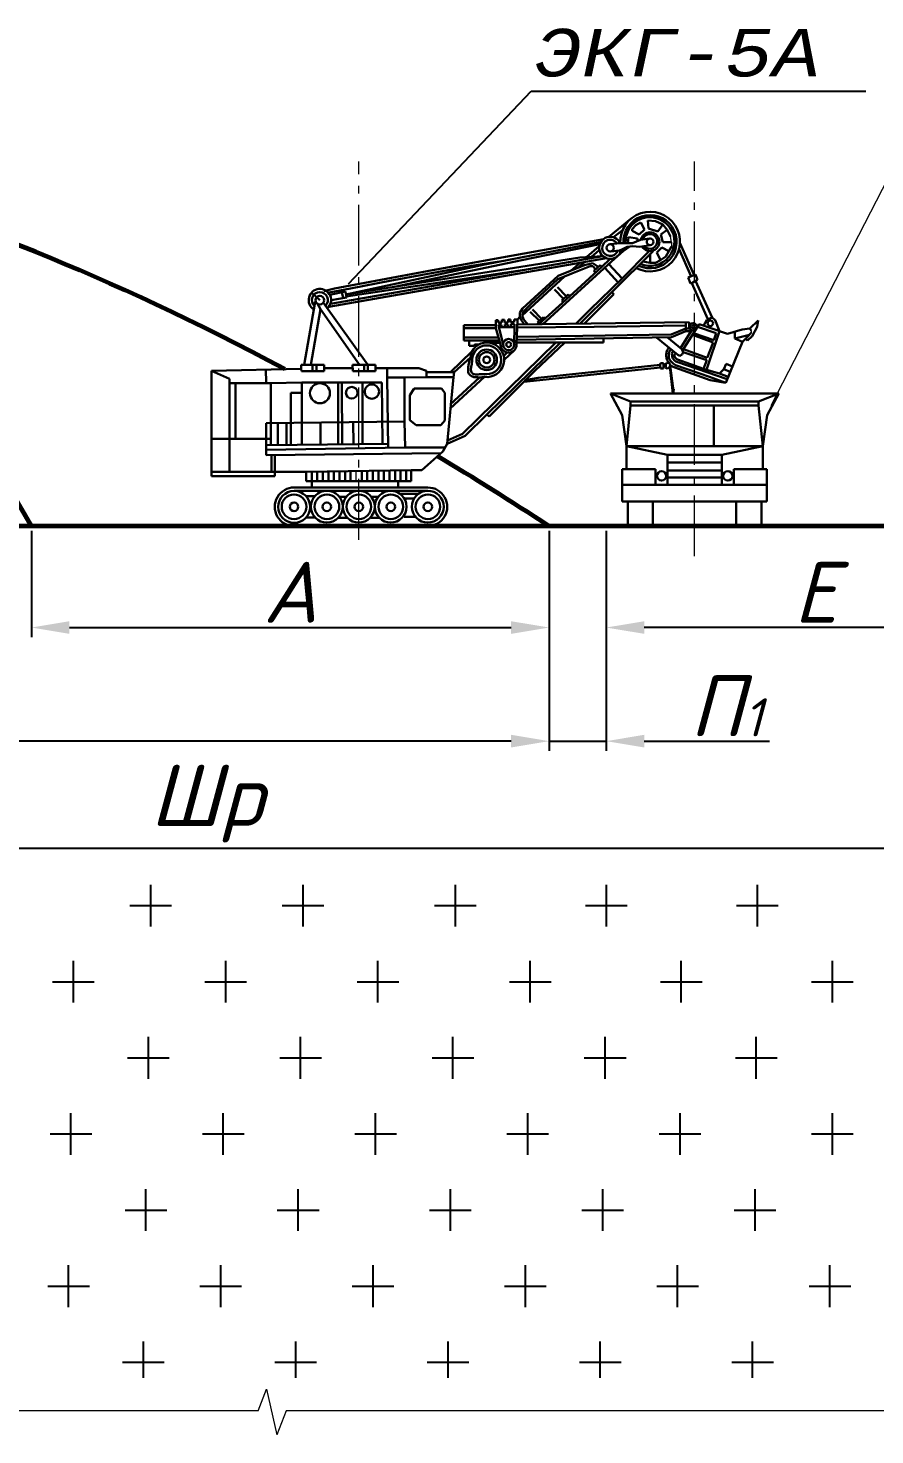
# Model space of a CAD drawing. Header units: millimetres. Extents: x 1555 to 5750, y -1109 to 1444.
# Drawn here: x 2856.1 to 2967.3, y 413 to 597.8 of the extents above; entities that cross this region are included whole.
import ezdxf

# ---------------------------------------------------------------- set-up
doc = ezdxf.new("R2010")
doc.units = ezdxf.units.MM
doc.linetypes.add('ACAD_ISO04W100', pattern=[30, 24, -3, 0, -3])
doc.linetypes.add('gost6', pattern=[12, 8, -1.5, 1, -1.5])
doc.styles.add('стиль2', font='isocteur.ttf')
doc.dimstyles.new('ISO-25', dxfattribs={"dimtxt": 2.5, "dimasz": 2.5, "dimexe": 1.25, "dimexo": 0.625, "dimtad": 1, "dimtxsty": 'Standard', "dimcen": 2.5, "dimadec": 0, "dimazin": 0, "dimtfac": 1, "dimtmove": 0, "dimatfit": 3, "dimfxl": 1, "dimarcsym": 0})

# ---------------------------------------------------------------- blocks, each defined once
blk = doc.blocks.new('*D44')
at = {"color": 0, "lineweight": -2, "transparency": 16777216}
for p, q in [((2725.43, 531.74), (2725.43, 502.85)), ((2924.55, 531.74), (2924.55, 502.85)), ((2919.55, 504.1), (2730.43, 504.1))]:
    blk.add_line(p, q, dxfattribs=at)
at = {"color": 0, "lineweight": 25, "transparency": 16777216}
for points in [[(2730.43, 504.94), (2730.43, 503.27), (2725.43, 504.1)], [(2919.55, 504.94), (2919.55, 503.27), (2924.55, 504.1)]]:
    blk.add_solid(points, dxfattribs=at)
at = {"layer": 'Defpoints', "color": 0, "lineweight": 25, "transparency": 16777216}
for p in [(2725.43, 532.36), (2924.55, 532.36), (2725.43, 504.1)]:
    blk.add_point(p, dxfattribs=at)
at = {"color": 0, "transparency": 16777216, "insert": (2814.71, 508.73), "char_height": 8, "attachment_point": 5}
blk.add_mtext('{\\fISOCPEUR|b0|i1|c204|p34;Б}', dxfattribs=at)
blk = doc.blocks.new('*D32')
at = {"color": 0, "lineweight": -2, "transparency": 16777216}
for p, q in [((2725.43, 531.11), (2725.43, 488.79)), ((3033.63, 531.74), (3033.63, 488.79)), ((2730.43, 490.04), (3028.63, 490.04))]:
    blk.add_line(p, q, dxfattribs=at)
at = {"color": 0, "lineweight": 25, "transparency": 16777216}
for points in [[(2730.43, 490.87), (2730.43, 489.21), (2725.43, 490.04)], [(3028.63, 490.87), (3028.63, 489.21), (3033.63, 490.04)]]:
    blk.add_solid(points, dxfattribs=at)
at = {"layer": 'Defpoints', "color": 0, "lineweight": 25, "transparency": 16777216}
for p in [(3033.63, 532.36), (2725.43, 531.74), (3033.63, 490.04)]:
    blk.add_point(p, dxfattribs=at)
at = {"color": 0, "transparency": 16777216, "insert": (2879.53, 495.87), "char_height": 8, "attachment_point": 5}
blk.add_mtext('{\\fISOCPEUR|b0|i1|c204|p34;Шр}', dxfattribs=at)
blk = doc.blocks.new('*D33')
at = {"color": 0, "lineweight": -2, "transparency": 16777216}
for p, q in [((2924.55, 531.74), (2924.55, 502.85)), ((2932.05, 531.74), (2932.05, 502.85)), ((2919.55, 504.1), (2914.55, 504.1)), ((2924.55, 504.1), (2932.05, 504.1)), ((2937.05, 504.1), (2953.51, 504.1))]:
    blk.add_line(p, q, dxfattribs=at)
at = {"color": 0, "lineweight": 25, "transparency": 16777216}
for points in [[(2919.55, 504.94), (2919.55, 503.27), (2924.55, 504.1)], [(2937.05, 504.94), (2937.05, 503.27), (2932.05, 504.1)]]:
    blk.add_solid(points, dxfattribs=at)
at = {"layer": 'Defpoints', "color": 0, "lineweight": 25, "transparency": 16777216}
for p in [(2924.55, 532.36), (2932.05, 532.36), (2932.05, 504.1)]:
    blk.add_point(p, dxfattribs=at)
at = {"color": 0, "transparency": 16777216, "insert": (2947.78, 508.73), "char_height": 8, "attachment_point": 5}
blk.add_mtext('{\\fISOCPEUR|b0|i1|c204|p34;П\\H0.625x;1}', dxfattribs=at)
blk = doc.blocks.new('*D34')
at = {"color": 0, "lineweight": -2, "transparency": 16777216}
for p, q in [((2987.05, 531.74), (2987.05, 517.78)), ((2932.05, 526.04), (2932.05, 517.78)), ((2982.05, 519.03), (2937.05, 519.03))]:
    blk.add_line(p, q, dxfattribs=at)
at = {"color": 0, "lineweight": 25, "transparency": 16777216}
for points in [[(2937.05, 519.86), (2937.05, 518.2), (2932.05, 519.03)], [(2982.05, 519.86), (2982.05, 518.2), (2987.05, 519.03)]]:
    blk.add_solid(points, dxfattribs=at)
at = {"layer": 'Defpoints', "color": 0, "lineweight": 25, "transparency": 16777216}
for p in [(2987.05, 532.36), (2932.05, 526.66), (2932.05, 519.03)]:
    blk.add_point(p, dxfattribs=at)
at = {"color": 0, "transparency": 16777216, "insert": (2959.55, 523.66), "char_height": 8, "attachment_point": 5}
blk.add_mtext('{\\fISOCPEUR|b0|i1|c204|p34;Е}', dxfattribs=at)
blk = doc.blocks.new('*D35')
at = {"color": 0, "lineweight": -2, "transparency": 16777216}
for p, q in [((2856.55, 531.74), (2856.55, 517.78)), ((2924.55, 531.74), (2924.55, 517.78)), ((2861.55, 519.03), (2919.55, 519.03))]:
    blk.add_line(p, q, dxfattribs=at)
at = {"color": 0, "lineweight": 25, "transparency": 16777216}
for points in [[(2861.55, 519.86), (2861.55, 518.2), (2856.55, 519.03)], [(2919.55, 519.86), (2919.55, 518.2), (2924.55, 519.03)]]:
    blk.add_solid(points, dxfattribs=at)
at = {"layer": 'Defpoints', "color": 0, "lineweight": 25, "transparency": 16777216}
for p in [(2856.55, 532.36), (2924.55, 532.36), (2924.55, 519.03)]:
    blk.add_point(p, dxfattribs=at)
at = {"color": 0, "transparency": 16777216, "insert": (2890.55, 523.66), "char_height": 8, "attachment_point": 5}
blk.add_mtext('{\\fISOCPEUR|b0|i1|c204|p34;А}', dxfattribs=at)

msp = doc.modelspace()

# ---------------------------------------------------------------- linework, layer by layer
at = {"color": 0, "lineweight": 20}
for p, q in [((2953.6942, 548.1834), (2974.9249, 589.4989)), ((2940.598, 569.6654), (2940.4918, 570.4166)), ((2940.598, 569.6654), (2940.598, 569.0804)), ((2951.0914, 558.0645), (2951.0914, 557.7296)), ((2941.064, 550.2537), (2940.8853, 550.2537)), ((2899.2047, 538.3256), (2899.2047, 539.5429)), ((2725.218, 532.364), (2925.218, 532.364)), ((2918.5345, 532.3642), (2936.1513, 532.3642)), ((2886.3207, 416.1299), (2887.4286, 418.9528)), ((2887.4286, 418.9528), (2888.7647, 412.9625)), ((2886.3207, 416.1299), (2651.9577, 416.1299)), ((2890.0029, 416.1299), (2888.7647, 412.9625)), ((3113.0357, 416.1299), (2890.0029, 416.1299))]:
    msp.add_line(p, q, dxfattribs=at)
at = {"color": 0, "linetype": 'gost6', "lineweight": 20}
for p, q in [((2899.5546, 530.5732), (2899.5546, 580.2661)), ((2943.6557, 528.3929), (2943.6557, 580.2661))]:
    msp.add_line(p, q, dxfattribs=at)
at = {"color": 0, "lineweight": 60}
for p, q in [((2856.5527, 532.3642), (2830.0136, 577.8878)), ((3033.6259, 532.3642), (2725.4324, 532.3642))]:
    msp.add_line(p, q, dxfattribs=at)
at = {"color": 0, "lineweight": 30}
for p, q in [((2932.3835, 570.3618), (2935.3197, 572.7675)), ((2934.1493, 571.1972), (2933.0112, 570.3314)), ((2935.4691, 571.3762), (2935.9165, 571.9065)), ((2935.4691, 571.1489), (2935.4691, 571.3762)), ((2936.379, 570.6867), (2935.4691, 571.1489)), ((2935.9165, 571.9065), (2936.561, 572.2626)), ((2937.0917, 571.3156), (2936.379, 570.6867)), ((2936.5761, 572.2626), (2937.0917, 571.3156)), ((2937.5141, 572.5262), (2937.6156, 571.4442)), ((2937.5141, 572.5262), (2938.5061, 572.4009)), ((2937.6156, 571.4442), (2938.8028, 571.0762)), ((2938.5061, 572.4009), (2939.4728, 571.9747)), ((2938.8028, 571.0762), (2939.4728, 571.9747)), ((2940.0669, 571.2985), (2939.2252, 570.6698)), ((2939.4728, 571.9747), (2940.0669, 571.2985)), ((2940.4918, 570.4166), (2940.0669, 571.2985)), ((2916.082, 566.7413), (2931.4118, 569.7112)), ((2917.3832, 567.4744), (2931.7132, 570.058)), ((2920.9441, 567.2858), (2931.1998, 569.3942)), ((2932.5751, 569.3886), (2933.8906, 569.5209)), ((2933.8906, 569.5209), (2934.5987, 569.5209)), ((2934.5987, 569.5209), (2935.5127, 569.5209)), ((2934.8883, 569.5133), (2934.9838, 570.3343)), ((2934.9838, 570.3343), (2936.1684, 570.1625)), ((2935.5127, 569.5209), (2936.5584, 569.9679)), ((2936.1684, 570.1625), (2936.1684, 569.7806)), ((2937.803, 569.2743), (2936.4427, 569.0394)), ((2936.5584, 569.9679), (2937.7368, 570.1478)), ((2939.2252, 570.6698), (2939.4785, 569.6654)), ((2939.4785, 569.6654), (2940.598, 569.6654)), ((2943.5793, 565.3343), (2941.7186, 569.5896)), ((2895.6134, 561.1691), (2932.0894, 567.541)), ((2895.8156, 561.5413), (2931.5977, 567.8419)), ((2897.86, 562.7989), (2928.5838, 567.631)), ((2908.5471, 565.8421), (2917.3832, 567.4744)), ((2928.5838, 567.631), (2931.5977, 567.8419)), ((2929.479, 567.7365), (2931.1256, 569.1154)), ((2930.0907, 567.7365), (2931.1256, 568.6268)), ((2931.4643, 566.404), (2932.5751, 567.4629)), ((2933.7877, 568.5854), (2932.6347, 568.4399)), ((2934.2589, 568.4742), (2932.7448, 567.1009)), ((2932.7864, 563.0778), (2938.2292, 568.4863)), ((2934.1761, 568.7453), (2933.7877, 568.5854)), ((2934.1488, 564.8726), (2937.6651, 568.4849)), ((2934.7835, 569.0254), (2934.1761, 568.7453)), ((2935.1413, 569.0828), (2934.2589, 568.4742)), ((2935.4991, 569.1401), (2934.7835, 569.0254)), ((2936.4427, 569.0394), (2935.4991, 569.1401)), ((2937.8107, 566.966), (2937.8107, 568.1589)), ((2938.6827, 568.3088), (2939.3622, 568.9775)), ((2939.1872, 567.3108), (2938.6827, 568.3088)), ((2939.8909, 567.7594), (2939.1872, 567.3108)), ((2939.3622, 568.9775), (2940.2786, 568.4837)), ((2940.2786, 568.4837), (2939.8909, 567.7594)), ((2940.598, 569.0804), (2940.2786, 568.4837)), ((2941.5661, 568.848), (2943.1862, 565.1653)), ((2896.3679, 563.5733), (2908.5471, 565.8421)), ((2897.86, 562.7989), (2916.082, 566.7413)), ((2897.9104, 562.5058), (2921.3109, 566.0306)), ((2903.6284, 564.5818), (2914.3389, 566.5603)), ((2904.2554, 563.8047), (2920.9441, 567.2858)), ((2914.3389, 566.5603), (2917.9647, 567.106)), ((2932.7448, 567.1009), (2924.2073, 559.326)), ((2925.7115, 564.8044), (2927.514, 565.5593)), ((2929.1776, 566.6256), (2925.7266, 565.2516)), ((2927.4521, 565.9386), (2928.6162, 566.9342)), ((2927.514, 565.5593), (2929.9483, 566.516)), ((2928.2768, 563.5013), (2931.4643, 566.404)), ((2928.3222, 566.2851), (2929.1963, 567.0356)), ((2930.2858, 566.9025), (2929.1776, 566.6256)), ((2929.9483, 566.516), (2930.2779, 566.516)), ((2930.2779, 566.516), (2930.6552, 566.0965)), ((2930.997, 566.4038), (2930.2858, 566.9025)), ((2931.2554, 566.6363), (2930.4283, 565.8924)), ((2930.4283, 565.8924), (2930.6432, 565.6563)), ((2931.4643, 566.404), (2931.2554, 566.6363)), ((2933.6241, 564.3626), (2931.8623, 566.2972)), ((2934.1488, 564.8726), (2932.403, 566.7896)), ((2937.8107, 566.9235), (2936.8445, 567.1103)), ((2938.4972, 566.9235), (2937.8107, 566.9235)), ((2939.1872, 567.3108), (2938.4972, 566.9235)), ((2898.4662, 563.5579), (2903.6284, 564.5818)), ((2925.7266, 565.2516), (2921.0527, 560.9316)), ((2922.1667, 561.5474), (2925.7115, 564.8044)), ((2923.6707, 562.476), (2926.6128, 565.1818)), ((2926.8, 562.5736), (2925.6329, 563.7605)), ((2929.912, 560.7544), (2934.1488, 564.8726)), ((2943.7545, 565.4097), (2942.7931, 564.9962)), ((2942.7931, 564.9962), (2943.115, 564.2477)), ((2943.115, 564.2477), (2943.277, 564.2876)), ((2943.7924, 564.5697), (2943.277, 564.2876)), ((2943.277, 564.2876), (2945.3854, 559.5274)), ((2944.0556, 564.7137), (2943.7545, 565.4097)), ((2943.7924, 564.5697), (2944.0556, 564.7137)), ((2945.9692, 559.7474), (2943.7924, 564.5697)), ((2894.4362, 562.0498), (2893.3448, 563.0347)), ((2894.972, 563.2162), (2896.3679, 563.5733)), ((2895.6651, 563.0396), (2898.4662, 563.5579)), ((2897.791, 563.1998), (2895.727, 562.7534)), ((2895.9063, 562.0498), (2897.929, 562.398)), ((2897.5025, 562.3245), (2897.3345, 563.101)), ((2897.929, 562.398), (2897.791, 563.1998)), ((2921.0096, 560.0392), (2923.6707, 562.476)), ((2925.2677, 563.4565), (2926.4459, 562.2326)), ((2927.0327, 562.7976), (2926.201, 561.9969)), ((2926.201, 561.9969), (2926.3953, 561.7839)), ((2926.2831, 561.6814), (2928.2768, 563.5013)), ((2927.28, 562.5914), (2927.0327, 562.7976)), ((2932.7864, 563.0778), (2928.6057, 558.956)), ((2929.2008, 558.956), (2933.0319, 562.8116)), ((2933.0319, 562.8116), (2932.7864, 563.0778)), ((2892.3648, 553.5319), (2893.8171, 561.8034)), ((2893.2596, 553.5319), (2894.5158, 560.8364)), ((2894.0772, 561.6343), (2894.5158, 560.8364)), ((2894.5158, 560.8364), (2899.6278, 553.5319)), ((2900.7462, 553.5319), (2894.8862, 561.7173)), ((2921.0527, 560.9316), (2920.6802, 560.3831)), ((2920.6802, 560.3831), (2920.6802, 559.8706)), ((2921.0096, 560.0392), (2921.1605, 560.5503)), ((2921.2024, 559.5616), (2921.0096, 560.0392)), ((2921.1605, 560.5503), (2922.1667, 561.5474)), ((2922.0461, 560.5028), (2923.267, 559.3399)), ((2922.376, 560.8193), (2923.5315, 559.5881)), ((2923.2103, 558.8766), (2926.2831, 561.6814)), ((2928.0713, 558.9396), (2929.912, 560.7544)), ((2913.3517, 556.7355), (2913.3517, 558.7434)), ((2913.3517, 558.7434), (2917.5285, 558.7434)), ((2917.5285, 558.3518), (2913.3517, 558.3518)), ((2917.5285, 559.413), (2917.5285, 558.3518)), ((2917.5285, 559.413), (2917.8538, 559.413)), ((2917.5285, 558.3518), (2918.2472, 555.9078)), ((2917.8538, 559.413), (2917.8538, 559.1017)), ((2917.8538, 559.1017), (2918.3238, 559.1017)), ((2917.8891, 558.8007), (2918.3087, 558.8007)), ((2917.9287, 558.4764), (2917.8891, 558.8007)), ((2920.0107, 558.4764), (2917.9287, 558.4764)), ((2917.9287, 558.4764), (2918.5416, 556.0843)), ((2918.3087, 558.8007), (2918.3087, 558.4764)), ((2918.3087, 558.4764), (2918.7124, 558.4764)), ((2918.3238, 559.1017), (2918.3238, 559.4461)), ((2918.3238, 559.4461), (2918.6762, 559.4461)), ((2918.6762, 559.4461), (2918.6762, 559.1252)), ((2918.6762, 559.1252), (2919.1853, 559.1252)), ((2918.7124, 558.4764), (2918.7124, 558.8244)), ((2918.7124, 558.8244), (2919.1241, 558.8244)), ((2919.1241, 558.8244), (2919.1241, 558.5238)), ((2919.1241, 558.5238), (2919.512, 558.5238)), ((2919.1853, 559.1252), (2919.1853, 559.5009)), ((2919.1853, 559.5009), (2919.4829, 559.5009)), ((2919.4829, 559.5009), (2919.4829, 559.1643)), ((2919.4829, 559.1643), (2919.9764, 559.1643)), ((2919.512, 558.5238), (2919.512, 558.8798)), ((2919.512, 558.8798), (2920.0107, 558.8798)), ((2920.0107, 558.4764), (2919.9448, 556.3971)), ((2919.9764, 559.1643), (2919.9764, 559.5165)), ((2919.9764, 559.5165), (2920.3723, 559.5055)), ((2920.0107, 558.8798), (2920.0107, 558.4764)), ((2920.3712, 559.4666), (2920.2827, 556.2971)), ((2930.4464, 558.551), (2920.3423, 558.4297)), ((2920.3712, 558.828), (2942.924, 559.1547)), ((2920.3723, 559.5055), (2920.6802, 559.8706)), ((2920.6802, 559.8706), (2920.9395, 559.3699)), ((2920.9395, 559.3699), (2921.3265, 558.8419)), ((2921.7474, 558.8419), (2921.2024, 559.5616)), ((2923.7868, 559.8277), (2923.0377, 559.1247)), ((2923.0377, 559.1247), (2923.2396, 558.9034)), ((2924.2073, 559.326), (2923.7235, 558.8766)), ((2924.0016, 559.5989), (2923.7868, 559.8277)), ((2942.4983, 558.7267), (2930.4464, 558.551)), ((2942.4983, 558.3048), (2940.5589, 557.5293)), ((2944.2583, 558.8655), (2942.0653, 555.4089)), ((2942.4976, 557.9498), (2942.4983, 558.3048)), ((2942.4983, 558.3048), (2942.4983, 559.1486)), ((2942.924, 558.3048), (2942.4983, 558.3048)), ((2942.924, 559.1547), (2942.924, 558.3048)), ((2944.0484, 558.5347), (2946.4852, 557.6875)), ((2944.2583, 558.8655), (2947.9583, 557.6269)), ((2944.8092, 558.6811), (2945.2442, 559.4742)), ((2945.2442, 559.4742), (2945.9692, 559.7474)), ((2945.9692, 559.7474), (2946.3733, 559.3911)), ((2946.3733, 559.3911), (2946.9044, 557.9797)), ((2947.9583, 557.6269), (2949.9118, 558.1676)), ((2949.9118, 558.1676), (2950.9014, 558.3112)), ((2950.9014, 558.3112), (2952.0004, 559.3485)), ((2950.9014, 558.3112), (2951.0914, 558.0645)), ((2951.8601, 558.5327), (2951.2351, 557.3219)), ((2952.0004, 559.3485), (2951.8601, 558.5327)), ((2913.1839, 544.4589), (2925.4488, 556.4898)), ((2917.8879, 557.1298), (2913.3517, 557.1298)), ((2913.3517, 557.1298), (2913.3517, 556.7355)), ((2913.3517, 556.7355), (2918.0038, 556.7355)), ((2914.0421, 556.7355), (2914.0421, 556.0457)), ((2916.3719, 547.0257), (2926.0494, 556.4898)), ((2918.0976, 556.4165), (2916.8565, 556.4165)), ((2920.2879, 556.4826), (2922.8274, 556.4826)), ((2940.6362, 557.1686), (2920.2976, 556.8314)), ((2920.327, 557.2145), (2940.5589, 557.5293)), ((2922.6483, 552.7398), (2926.622, 556.4826)), ((2922.8274, 556.4826), (2931.7049, 556.4826)), ((2931.7049, 556.4826), (2931.7049, 557.0205)), ((2938.6332, 557.1354), (2941.4387, 554.8478)), ((2940.0475, 557.1588), (2941.9753, 555.5911)), ((2940.6362, 557.1686), (2942.4976, 557.9498)), ((2943.2295, 558.0652), (2941.8102, 555.7254)), ((2942.4976, 557.9498), (2943.123, 557.9498)), ((2943.123, 557.9498), (2943.2295, 558.0652)), ((2946.081, 556.4572), (2943.3767, 557.476)), ((2946.1955, 556.8057), (2943.5111, 557.6878)), ((2945.2036, 552.899), (2946.9044, 557.9797)), ((2946.081, 556.4572), (2945.2894, 554.475)), ((2946.4852, 557.6875), (2946.1955, 556.8057)), ((2949.9495, 556.5689), (2947.7571, 551.1924)), ((2948.935, 557.8973), (2948.935, 556.9816)), ((2948.935, 556.9816), (2950.8661, 557.5016)), ((2948.935, 556.9816), (2949.9495, 556.5689)), ((2950.6407, 557.2735), (2949.9495, 556.5689)), ((2950.6101, 556.7356), (2950.3568, 556.9841)), ((2951.2351, 557.3219), (2950.6101, 556.7356)), ((2951.0914, 557.7296), (2950.6407, 557.2735)), ((2911.6041, 552.5946), (2914.4087, 555.2996)), ((2912.0894, 552.5946), (2914.211, 554.4971)), ((2914.0421, 556.0457), (2914.6585, 556.0457)), ((2914.6585, 556.0457), (2914.7818, 556.2304)), ((2914.7818, 556.2304), (2915.3626, 556.2304)), ((2918.6372, 554.2049), (2919.9528, 555.4374)), ((2918.6372, 554.7695), (2919.057, 555.1668)), ((2941.7001, 554.7404), (2941.4387, 554.8478)), ((2942.0297, 554.9051), (2941.7001, 554.7404)), ((2941.9753, 555.5911), (2942.1553, 555.2266)), ((2942.1553, 555.2266), (2942.0297, 554.9051)), ((2942.1553, 555.2266), (2945.2467, 554.1442)), ((2945.2894, 554.475), (2942.187, 555.6008)), ((2880.1857, 552.7599), (2891.9677, 553.0176)), ((2880.1857, 539.4765), (2880.1857, 552.7599)), ((2882.5749, 551.712), (2880.1857, 552.7599)), ((2887.3616, 551.2373), (2887.3248, 552.9161)), ((2891.9677, 553.0176), (2891.9677, 553.5319)), ((2891.9677, 553.5319), (2895.0077, 553.5319)), ((2892.0036, 552.7067), (2891.9677, 553.0176)), ((2895.0077, 552.7067), (2892.0036, 552.7067)), ((2893.4877, 553.5319), (2893.4877, 552.7067)), ((2893.9992, 553.5319), (2893.9992, 552.7067)), ((2895.0077, 553.5319), (2895.0077, 552.7067)), ((2895.0077, 553.1193), (2898.7326, 553.1193)), ((2898.7147, 553.5319), (2901.7547, 553.5319)), ((2898.7506, 552.7067), (2898.7147, 553.5319)), ((2901.7547, 552.7067), (2898.7506, 552.7067)), ((2900.2347, 553.5319), (2900.2347, 552.7067)), ((2900.7462, 553.5319), (2900.7462, 552.7067)), ((2901.7547, 553.5319), (2901.7547, 552.7067)), ((2901.7547, 553.1193), (2905.4796, 553.1193)), ((2903.2716, 551.858), (2903.2716, 553.1193)), ((2905.4796, 553.1193), (2907.4259, 553.1193)), ((2907.4259, 553.1193), (2908.4533, 552.7642)), ((2908.4533, 552.7642), (2908.4533, 551.9217)), ((2920.0754, 550.1507), (2922.6483, 552.7398)), ((2939.1563, 553.1873), (2921.2069, 551.2893)), ((2923.1078, 551.8217), (2939.1188, 553.5373)), ((2939.1642, 553.7731), (2939.1188, 553.5373)), ((2939.1188, 553.5373), (2939.1715, 553.0453)), ((2939.5818, 553.7731), (2939.1642, 553.7731)), ((2939.1715, 553.0453), (2939.5818, 553.0453)), ((2939.5818, 553.0453), (2939.5818, 553.7731)), ((2939.5818, 553.5737), (2939.8562, 553.5737)), ((2939.8562, 553.3169), (2939.5818, 553.3169)), ((2939.8445, 553.1359), (2939.8562, 553.3169)), ((2940.0664, 553.0659), (2939.8445, 553.1359)), ((2939.8562, 553.5737), (2939.9438, 553.8072)), ((2939.8562, 553.5737), (2939.8562, 553.3169)), ((2939.9438, 553.8072), (2940.195, 553.8072)), ((2940.3235, 553.1593), (2940.0664, 553.0659)), ((2940.195, 553.8072), (2940.4637, 553.6496)), ((2940.4637, 553.4686), (2940.3235, 553.1593)), ((2940.7782, 549.7653), (2940.3936, 553.3139)), ((2940.4637, 553.6496), (2940.4637, 553.4686)), ((2941.0427, 553.1754), (2940.4637, 553.4686)), ((2940.4637, 553.4686), (2940.9229, 549.7653)), ((2945.7162, 551.5343), (2941.0427, 553.1754)), ((2945.6231, 551.9745), (2941.1645, 553.5004)), ((2947.943, 551.6484), (2941.2983, 553.9237)), ((2944.8399, 553.0028), (2941.3986, 554.2244)), ((2945.2467, 554.1442), (2944.8399, 553.0028)), ((2944.8399, 553.0028), (2945.2036, 552.899)), ((2946.9148, 552.4233), (2945.2036, 552.899)), ((2947.5005, 552.9722), (2946.9148, 552.4233)), ((2947.7809, 553.6733), (2947.5005, 552.9722)), ((2947.5005, 552.9722), (2948.3428, 552.6287)), ((2948.6302, 553.3336), (2947.7809, 553.6733)), ((2882.5749, 539.4765), (2882.5749, 551.712)), ((2883.342, 551.1541), (2882.5749, 551.1541)), ((2883.342, 543.8074), (2883.342, 551.1541)), ((2883.342, 551.1541), (2887.9917, 551.1541)), ((2892.0564, 551.244), (2887.9917, 551.1541)), ((2887.9917, 542.9838), (2887.9917, 551.2373)), ((2892.0564, 549.8756), (2892.0564, 551.244)), ((2892.0564, 551.244), (2902.5941, 551.244)), ((2896.8507, 543.1242), (2896.8507, 551.244)), ((2897.3464, 543.1254), (2897.3252, 551.244)), ((2900.0176, 543.1427), (2900.0176, 551.244)), ((2902.5941, 551.244), (2902.6788, 543.1427)), ((2905.5715, 551.858), (2903.2716, 551.858)), ((2903.2716, 551.858), (2903.4163, 542.6363)), ((2905.5715, 551.858), (2908.4533, 551.9217)), ((2905.5715, 546.08), (2905.5715, 551.858)), ((2912.0894, 552.5946), (2908.4533, 552.5946)), ((2908.4533, 551.9217), (2911.9691, 551.9217)), ((2911.9691, 551.9217), (2911.1422, 543.1814)), ((2911.5556, 547.8145), (2916.0705, 551.9615)), ((2911.5556, 548.3112), (2915.411, 551.891)), ((2912.0894, 552.5946), (2911.6041, 552.5946)), ((2911.9691, 551.9217), (2912.0894, 552.5946)), ((2921.3618, 551.5281), (2923.1078, 551.8217)), ((2947.7571, 551.1924), (2945.6231, 551.9745)), ((2947.7571, 551.1924), (2945.7162, 551.5343)), ((2946.9148, 552.4233), (2948.0674, 551.9533)), ((2890.6162, 545.9), (2890.6162, 549.8756)), ((2890.6162, 549.8756), (2892.0564, 549.8756)), ((2892.0564, 549.8756), (2892.0564, 543.0316)), ((2906.2497, 549.5431), (2906.8308, 550.4335)), ((2906.2497, 546.2523), (2906.2497, 549.5431)), ((2906.8308, 550.4335), (2910.3952, 550.4335)), ((2910.8601, 549.8528), (2910.3952, 550.4335)), ((2910.8601, 549.8528), (2910.8601, 546.2136)), ((2916.6691, 546.7651), (2920.0754, 550.1507)), ((2932.6133, 549.7653), (2935.2499, 548.7366)), ((2932.6133, 549.7653), (2954.698, 549.7653)), ((2932.6133, 549.7653), (2934.118, 546.9299)), ((2954.698, 549.7653), (2952.0614, 548.7366)), ((2954.698, 549.7653), (2953.1934, 546.9299)), ((2934.6999, 542.8691), (2935.2499, 548.1866)), ((2935.2499, 548.1866), (2935.2499, 548.7366)), ((2935.2499, 548.7366), (2952.0614, 548.7366)), ((2935.2499, 548.1866), (2952.0614, 548.1866)), ((2946.1747, 542.8691), (2946.1747, 548.1866)), ((2952.0614, 548.7366), (2952.0614, 548.1866)), ((2952.6114, 542.8691), (2952.0614, 548.1866)), ((2887.3957, 545.8692), (2905.5715, 546.08)), ((2887.3957, 542.3849), (2887.3957, 545.8692)), ((2888.9348, 542.9891), (2888.9348, 545.887)), ((2890.0549, 542.999), (2890.0549, 545.9)), ((2890.6162, 545.9), (2890.6162, 543.0166)), ((2894.5335, 543.0671), (2894.5, 545.9516)), ((2898.8359, 543.1427), (2898.8028, 546.0015)), ((2905.5715, 546.08), (2905.6251, 542.671)), ((2907.102, 545.6329), (2906.2497, 546.2523)), ((2907.102, 545.6329), (2910.3177, 545.6329)), ((2910.8601, 546.2136), (2910.3177, 545.6329)), ((2913.5285, 544.2264), (2916.3719, 547.0257)), ((2916.3719, 547.0257), (2916.6691, 546.7651)), ((2934.118, 546.9299), (2934.6999, 542.8691)), ((2953.1934, 546.9299), (2952.6114, 542.8691)), ((2880.1857, 543.8074), (2887.9917, 543.8074)), ((2911.1422, 543.1814), (2913.5285, 544.2264)), ((2911.1829, 543.6118), (2913.1839, 544.4589)), ((2905.5848, 542.6704), (2887.3957, 542.3849)), ((2887.3957, 542.3849), (2887.3957, 541.6969)), ((2887.3957, 541.6969), (2910.3037, 541.9191)), ((2903.4083, 543.1503), (2887.4793, 542.9838)), ((2888.064, 539.4765), (2888.064, 541.7033)), ((2888.5029, 539.4765), (2888.5029, 541.7076)), ((2910.8573, 542.6704), (2905.5848, 542.6704)), ((2910.5724, 542.1593), (2907.8484, 539.724)), ((2911.1422, 543.1814), (2910.5724, 542.1593)), ((2934.6999, 539.8325), (2934.6999, 542.8691)), ((2934.6999, 542.8691), (2952.6114, 542.8691)), ((2940.0926, 541.7142), (2934.6999, 542.8691)), ((2940.0926, 537.7886), (2940.0926, 541.7142)), ((2940.0926, 541.7142), (2943.6557, 541.7142)), ((2947.2187, 541.7142), (2943.6557, 541.7142)), ((2947.2187, 541.7142), (2952.6114, 542.8691)), ((2947.2187, 537.7886), (2947.2187, 541.7142)), ((2952.6114, 539.8325), (2952.6114, 542.8691)), ((2892.6408, 539.4765), (2906.413, 539.724)), ((2906.413, 539.724), (2906.413, 538.4125)), ((2906.413, 539.724), (2907.8484, 539.724)), ((2934.1499, 539.8325), (2938.526, 539.8325)), ((2934.1499, 537.7886), (2934.1499, 539.8325)), ((2938.526, 539.8325), (2938.526, 537.7886)), ((2940.0926, 540.695), (2947.2187, 540.695)), ((2940.0926, 539.6759), (2947.2187, 539.6759)), ((2953.1614, 539.8325), (2948.7853, 539.8325)), ((2948.7853, 539.8325), (2948.7853, 537.7886)), ((2953.1614, 537.7886), (2953.1614, 539.8325)), ((2892.6408, 539.4765), (2880.1857, 539.4765)), ((2880.1857, 539.4765), (2880.1857, 538.9077)), ((2880.1857, 538.9077), (2888.5029, 538.9077)), ((2888.5029, 538.9077), (2888.5029, 539.4765)), ((2892.6408, 538.271), (2892.6408, 539.4765)), ((2893.3646, 538.271), (2892.6408, 538.271)), ((2893.3646, 537.4365), (2893.3646, 538.271)), ((2893.3646, 538.271), (2904.723, 538.271)), ((2893.3666, 538.2924), (2893.3666, 539.5097)), ((2894.1003, 538.2924), (2894.1003, 539.5097)), ((2894.8262, 538.2924), (2894.8262, 539.5097)), ((2895.5599, 538.2924), (2895.5599, 539.5097)), ((2896.2857, 538.2924), (2896.2857, 539.5097)), ((2897.0194, 538.2924), (2897.0194, 539.5097)), ((2897.7452, 538.2924), (2897.7452, 539.5097)), ((2898.4789, 538.2924), (2898.4789, 539.5097)), ((2899.9384, 538.3256), (2899.9384, 539.5429)), ((2900.6642, 538.3256), (2900.6642, 539.5429)), ((2901.398, 538.3256), (2901.398, 539.5429)), ((2902.1238, 538.3256), (2902.1238, 539.5429)), ((2902.8575, 538.3256), (2902.8575, 539.5429)), ((2903.5833, 538.3256), (2903.5833, 539.5429)), ((2904.317, 538.3256), (2904.317, 539.5429)), ((2904.317, 538.3256), (2904.317, 539.5429)), ((2904.7023, 538.2765), (2906.4163, 538.2765)), ((2904.723, 538.271), (2904.723, 537.455)), ((2905.0428, 538.3256), (2905.0428, 539.5429)), ((2905.7765, 538.3256), (2905.7765, 539.5429)), ((2906.4163, 538.2765), (2906.4163, 538.4217)), ((2940.0926, 538.7323), (2947.2187, 538.7323)), ((2908.6279, 537.426), (2891.0286, 537.426)), ((2891.0605, 536.9738), (2908.6085, 537.0028)), ((2893.7972, 536.2895), (2892.6086, 536.2895)), ((2897.0021, 536.2078), (2897.8849, 536.2078)), ((2901.2401, 536.1858), (2902.0405, 536.1858)), ((2905.0615, 536.6095), (2907.2958, 536.6095)), ((2905.5581, 536.0018), (2906.7869, 536.0018)), ((2934.1499, 535.5886), (2934.1499, 537.7886)), ((2934.1499, 537.7886), (2953.1614, 537.7886)), ((2953.1614, 535.5886), (2953.1614, 537.7886)), ((2934.1499, 535.5886), (2953.1614, 535.5886)), ((2934.8872, 532.3642), (2934.8872, 535.5886)), ((2938.1872, 535.5886), (2938.1872, 532.3642)), ((2948.0116, 535.5886), (2951.3116, 535.5886)), ((2949.1241, 535.5886), (2949.1241, 532.3642)), ((2949.4618, 535.5886), (2951.3116, 535.5886)), ((2952.4241, 532.3642), (2952.4241, 535.5886)), ((2893.9182, 533.5006), (2892.6345, 533.5006)), ((2896.8456, 533.4497), (2898.1288, 533.4497)), ((2901.1867, 533.4604), (2902.3194, 533.4604)), ((2905.519, 533.5527), (2907.1092, 533.5527)), ((2941.4958, 532.3642), (2944.4958, 532.3642)), ((2957.4384, 532.3642), (2954.4384, 532.3642))]:
    msp.add_line(p, q, dxfattribs=at)
at = {"color": 0}
for p, q in [((2872.2289, 479.7598), (2872.2289, 485.2367)), ((2892.2289, 479.7598), (2892.2289, 485.2367)), ((2912.2289, 479.7598), (2912.2289, 485.2367)), ((2932.0683, 479.7598), (2932.0683, 485.2367)), ((2951.9076, 479.7598), (2951.9076, 485.2367)), ((2869.4904, 482.4982), (2874.9674, 482.4982)), ((2889.4904, 482.4982), (2894.9674, 482.4982)), ((2909.4904, 482.4982), (2914.9674, 482.4982)), ((2929.3298, 482.4982), (2934.8067, 482.4982)), ((2949.1692, 482.4982), (2954.6461, 482.4982)), ((2862.0683, 469.7598), (2862.0683, 475.2367)), ((2882.0683, 469.7598), (2882.0683, 475.2367)), ((2902.0683, 469.7598), (2902.0683, 475.2367)), ((2922.0683, 469.7598), (2922.0683, 475.2367)), ((2941.9076, 469.7598), (2941.9076, 475.2367)), ((2961.747, 469.7598), (2961.747, 475.2367)), ((2859.3298, 472.4982), (2864.8067, 472.4982)), ((2879.3298, 472.4982), (2884.8067, 472.4982)), ((2899.3298, 472.4982), (2904.8067, 472.4982)), ((2919.3298, 472.4982), (2924.8067, 472.4982)), ((2939.1692, 472.4982), (2944.6461, 472.4982)), ((2959.0085, 472.4982), (2964.4854, 472.4982)), ((2871.9076, 459.7598), (2871.9076, 465.2367)), ((2891.9076, 459.7598), (2891.9076, 465.2367)), ((2911.9076, 459.7598), (2911.9076, 465.2367)), ((2931.9076, 459.7598), (2931.9076, 465.2367)), ((2951.747, 459.7598), (2951.747, 465.2367)), ((2869.1692, 462.4982), (2874.6461, 462.4982)), ((2889.1692, 462.4982), (2894.6461, 462.4982)), ((2909.1692, 462.4982), (2914.6461, 462.4982)), ((2929.1692, 462.4982), (2934.6461, 462.4982)), ((2949.0085, 462.4982), (2954.4854, 462.4982)), ((2861.747, 449.7598), (2861.747, 455.2367)), ((2881.747, 449.7598), (2881.747, 455.2367)), ((2901.747, 449.7598), (2901.747, 455.2367)), ((2921.747, 449.7598), (2921.747, 455.2367)), ((2941.747, 449.7598), (2941.747, 455.2367)), ((2961.747, 449.7598), (2961.747, 455.2367)), ((2859.0085, 452.4982), (2864.4854, 452.4982)), ((2879.0085, 452.4982), (2884.4854, 452.4982)), ((2899.0085, 452.4982), (2904.4854, 452.4982)), ((2919.0085, 452.4982), (2924.4854, 452.4982)), ((2939.0085, 452.4982), (2944.4854, 452.4982)), ((2959.0085, 452.4982), (2964.4854, 452.4982)), ((2871.5863, 439.7598), (2871.5863, 445.2367)), ((2891.5863, 439.7598), (2891.5863, 445.2367)), ((2911.5863, 439.7598), (2911.5863, 445.2367)), ((2931.5863, 439.7598), (2931.5863, 445.2367)), ((2951.5863, 439.7598), (2951.5863, 445.2367)), ((2868.8479, 442.4982), (2874.3248, 442.4982)), ((2888.8479, 442.4982), (2894.3248, 442.4982)), ((2908.8479, 442.4982), (2914.3248, 442.4982)), ((2928.8479, 442.4982), (2934.3248, 442.4982)), ((2948.8479, 442.4982), (2954.3248, 442.4982)), ((2861.4257, 429.7598), (2861.4257, 435.2367)), ((2881.4257, 429.7598), (2881.4257, 435.2367)), ((2901.4257, 429.7598), (2901.4257, 435.2367)), ((2921.4257, 429.7598), (2921.4257, 435.2367)), ((2941.4257, 429.7598), (2941.4257, 435.2367)), ((2961.4257, 429.7598), (2961.4257, 435.2367)), ((2858.6872, 432.4982), (2864.1642, 432.4982)), ((2878.6872, 432.4982), (2884.1642, 432.4982)), ((2898.6872, 432.4982), (2904.1642, 432.4982)), ((2918.6872, 432.4982), (2924.1642, 432.4982)), ((2938.6872, 432.4982), (2944.1642, 432.4982)), ((2958.6872, 432.4982), (2964.1642, 432.4982)), ((2871.2651, 420.4592), (2871.2651, 425.2367)), ((2891.2651, 420.4592), (2891.2651, 425.2367)), ((2911.2651, 420.4592), (2911.2651, 425.2367)), ((2931.2651, 420.4592), (2931.2651, 425.2367)), ((2951.2651, 420.4592), (2951.2651, 425.2367)), ((2868.5266, 422.4982), (2874.0035, 422.4982)), ((2888.5266, 422.4982), (2894.0035, 422.4982)), ((2908.5266, 422.4982), (2914.0035, 422.4982)), ((2928.5266, 422.4982), (2934.0035, 422.4982)), ((2948.5266, 422.4982), (2954.0035, 422.4982))]:
    msp.add_line(p, q, dxfattribs=at)
at = {"color": 0, "lineweight": 30}
for centre, radius in [((2932.5751, 568.9123), 0.4762), ((2937.803, 569.7135), 0.4393), ((2894.4362, 562.0498), 0.5595), ((2943.4563, 558.5378), 0.4943), ((2943.4376, 558.5378), 0.2052), ((2945.724, 559.006), 0.3624), ((2919.2314, 556.2074), 0.7382), ((2919.2314, 556.2074), 0.3254), ((2916.3453, 554.2049), 1.3528), ((2916.3453, 554.2049), 1.0146), ((2916.3453, 554.2049), 0.4374), ((2894.4503, 549.8147), 1.3125), ((2901.2648, 550.0275), 0.9429), ((2898.6181, 549.8755), 0.76), ((2939.3184, 538.9518), 0.6062), ((2948.0111, 538.9518), 0.6062), ((2891.0605, 534.8806), 2.0933), ((2891.0411, 534.895), 1.6185), ((2895.3453, 534.9095), 2.0933), ((2895.3647, 534.895), 1.6185), ((2899.5443, 534.9095), 2.0933), ((2899.5637, 534.895), 1.6185), ((2903.7369, 534.9095), 2.0933), ((2903.7563, 534.895), 1.6185), ((2908.6085, 534.9095), 2.0933), ((2908.6279, 534.895), 1.6185), ((2891.0411, 534.895), 0.5662), ((2895.3647, 534.895), 0.5662), ((2899.5637, 534.895), 0.5662), ((2903.7563, 534.895), 0.5662), ((2908.6279, 534.895), 0.5662)]:
    msp.add_circle(centre, radius, dxfattribs=at)
for centre, radius, start, end in [((2937.803, 569.7366), 3.9183, 242.456544, 183.155201), ((2937.803, 569.7135), 3.4884, 244.430987, 183.165169), ((2937.7933, 569.7374), 3.202, 246.726002, 183.877237), ((2932.5751, 568.9123), 1.4495, 24.824759, 350.569598), ((2932.5751, 568.9123), 1.0647, 32.170013, 340.623867), ((2937.7933, 569.7189), 1.235, 210.660096, 168.178738), ((2937.7748, 569.7559), 0.9617, 219.697906, 164.55026), ((2894.4362, 562.0498), 1.4701, 312.333125, 237.349809), ((2894.4362, 562.0498), 1.0466, 315.079438, 227.230141), ((2916.3734, 554.2049), 2.2637, 262.311514, 152.057155), ((2916.3453, 554.2049), 1.8997, 270, 180), ((2919.2314, 556.2074), 1.0551, 183.563721, 4.881328), ((2891.0411, 534.895), 2.531, 89.604878, 270), ((2908.6279, 534.895), 2.531, 269.604878, 90)]:
    msp.add_arc(centre, radius, start, end, dxfattribs=at)
at = {"color": 0, "lineweight": 60}
msp.add_open_spline([(2889.8301, 552.9709), (2843.017, 577.9645), (2788.6864, 587.143), (2736.5414, 597.3266), (2714.7381, 597.3642)], degree=3, knots=[57.54126423, 57.54126423, 57.54126423, 57.54126423, 128.11048487, 174.0519789, 174.0519789, 174.0519789, 174.0519789], dxfattribs=at)
at = {"color": 0, "lineweight": 30}
for points in [[(2914.211, 554.4971), (2914.003, 553.6879), (2913.91, 553.1525), (2913.91, 552.7755), (2914.003, 552.3658), (2914.2271, 552.1527), (2914.4641, 551.9952), (2914.8837, 551.9277), (2915.411, 551.891), (2916.0705, 551.9615)], [(2914.211, 554.4971), (2914.4087, 555.2996)], [(2940.4637, 553.6496), (2940.1255, 554.0408), (2939.9496, 554.5314), (2939.9496, 555.0953), (2940.1255, 555.5859), (2940.2884, 555.7857)], [(2941.1645, 553.5004), (2940.5725, 553.9603), (2940.2867, 554.4582), (2940.2867, 555.0147), (2940.3893, 555.4028), (2940.5365, 555.5834)], [(2941.2983, 553.9237), (2940.8803, 554.2678), (2940.6971, 554.7804), (2940.6971, 555.1392), (2940.8505, 555.3274)], [(2941.3986, 554.2244), (2941.0855, 554.5168), (2941.0049, 554.8536), (2941.1752, 555.0626)], [(2916.3453, 552.3051), (2915.3816, 552.3051), (2914.7166, 552.3051), (2914.4037, 552.4998), (2914.2579, 552.9404), (2914.3539, 553.4379), (2914.4456, 554.2049)]]:
    msp.add_spline(points, degree=3, dxfattribs=at)
at = {"color": 0, "lineweight": 60}
msp.add_open_spline([(2924.5529, 532.364), (2919.5219, 535.6298), (2914.6383, 538.6866), (2909.8914, 541.5506)], degree=3, dxfattribs=at)

# ---------------------------------------------------------------- texts
at = {"color": 0, "linetype": 'ACAD_ISO04W100', "lineweight": 30, "insert": (2922.5756, 597.6819), "char_height": 6.25, "width": 31.523108, "attachment_point": 1, "style": 'стиль2'}
msp.add_mtext('{\\fISOCTEUR|b0|i1|c204|p49;ЭКГ-5А}', dxfattribs=at)

# ---------------------------------------------------------------- dimensions: what is measured, and where the dimension line sits
at = {"color": 0}
for base, p1, p2, text, picture, middle in [((3033.6259, 490.0415), (2725.4324, 531.7392), (3033.6259, 532.3643), '{\\fISOCPEUR|b0|i1|c204|p34;Шр}', '*D32', (2879.5291, 495.8665)), ((2924.5527, 519.0302), (2856.5527, 532.3642), (2924.5527, 532.3642), '{\\fISOCPEUR|b0|i1|c204|p34;А}', '*D35', (2890.5527, 523.6552)), ((2932.0527, 519.0302), (2987.0527, 532.3643), (2932.0527, 526.6623), '{\\fISOCPEUR|b0|i1|c204|p34;Е}', '*D34', (2959.5527, 523.6552))]:
    dim = msp.add_linear_dim(base=base, p1=p1, p2=p2, text=text, dimstyle='ISO-25', override={"dimtxt": 8, "dimasz": 5, "dimtxsty": 'Standard', "dimclrt": 0}, dxfattribs=at)
    dim.commit()
    dim.dimension.update_dxf_attribs({"geometry": picture, "text_midpoint": middle})
for base, p1, p2, text, override, picture, middle in [((2725.4324, 504.1044), (2924.5527, 532.364), (2725.4324, 532.3642), '{\\fISOCPEUR|b0|i1|c204|p34;Б}', {"dimtxt": 8, "dimasz": 5, "dimclrt": 0}, '*D44', (2814.7124, 504.1044)), ((2932.0527, 504.1044), (2924.5527, 532.3642), (2932.0527, 532.3643), '{\\fISOCPEUR|b0|i1|c204|p34;П\\H0.625x;1}', {"dimtxt": 8, "dimasz": 5, "dimtxsty": 'Standard', "dimclrt": 0}, '*D33', (2947.7807, 504.1044))]:
    dim = msp.add_linear_dim(base=base, p1=p1, p2=p2, text=text, dimstyle='ISO-25', override=override, dxfattribs=at)
    dim.commit()
    dim.dimension.update_dxf_attribs({"geometry": picture, "text_midpoint": middle, "dimtype": 160})

# ---------------------------------------------------------------- leaders
at = {"color": 0, "lineweight": 20}
msp.add_leader([(2898.1817, 564.167), (2922.2009, 589.4989), (2966.1285, 589.4989)], dimstyle='ISO-25', override={"dimgap": 0.625, "dimtad": 0, "dimldrblk": 'None'}, dxfattribs=at)

doc.saveas('drawing.dxf')
